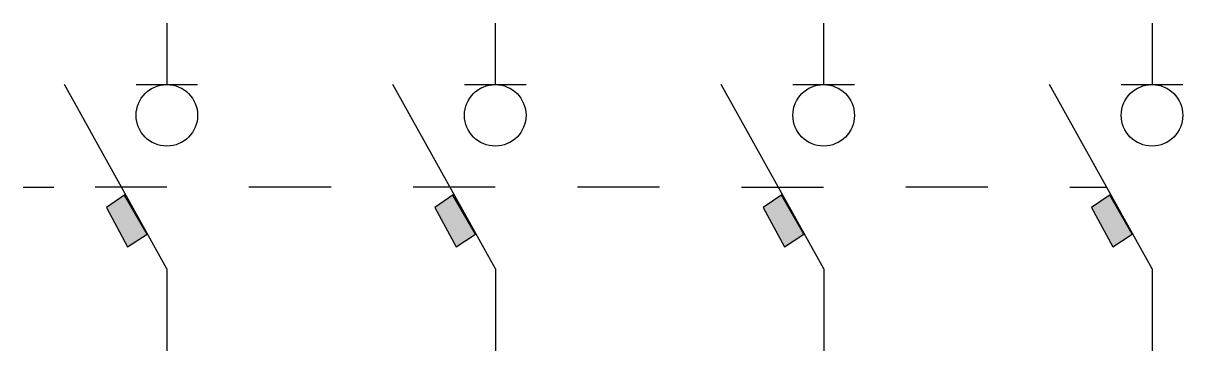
# Model space of a CAD drawing. Header units: millimetres. Extents: x -3.5 to 24.8, y -8 to 0.
import ezdxf

# ---------------------------------------------------------------- set-up
doc = ezdxf.new("R2010")
doc.units = ezdxf.units.MM
doc.layers.add('EPLAN300', color=5, linetype='Continuous', lineweight=25)

msp = doc.modelspace()

# ---------------------------------------------------------------- hatches: boundary and pattern name
at = {"layer": 'EPLAN300', "lineweight": 25, "ltscale": 4}
for points in [[(-1.022, -4.193), (-1.471, -4.501), (-0.955, -5.459), (-0.481, -5.151), (-1.03, -4.202)], [(6.978, -4.193), (6.529, -4.501), (7.045, -5.459), (7.519, -5.151), (6.97, -4.202)], [(14.978, -4.193), (14.529, -4.501), (15.045, -5.459), (15.519, -5.151), (14.97, -4.202)], [(22.978, -4.193), (22.529, -4.501), (23.045, -5.459), (23.519, -5.151), (22.97, -4.202)]]:
    msp.add_hatch(color=256, dxfattribs=at).paths.add_polyline_path(points, flags=0)

# ---------------------------------------------------------------- linework, layer by layer
at = {"layer": 'EPLAN300', "linetype": 'Continuous', "lineweight": 25}
for p, q in [((0, 0), (0, -1.5)), ((8, 0), (8, -1.5)), ((16, 0), (16, -1.5)), ((24, 0), (24, -1.5)), ((4, -4), (2, -4)), ((8, -4), (6, -4)), ((12, -4), (10, -4)), ((20, -4), (18, -4)), ((0.003, -5.998), (0.003, -7.998)), ((8.003, -5.998), (8.003, -7.998)), ((16.003, -5.998), (16.003, -7.998)), ((24.003, -5.998), (24.003, -7.998))]:
    msp.add_line(p, q, dxfattribs=at)
at = {"layer": 'EPLAN300', "linetype": 'Continuous', "lineweight": 25, "ltscale": 4}
for p, q in [((0.003, -5.998), (-2.497, -1.498)), ((8.003, -5.998), (5.503, -1.498)), ((16.003, -5.998), (13.503, -1.498)), ((24.003, -5.998), (21.503, -1.498)), ((-3.5, -4), (-2.75, -4)), ((0, -4), (-1.75, -4)), ((14, -4), (16, -4)), ((22, -4), (22.88, -4))]:
    msp.add_line(p, q, dxfattribs=at)
at = {"layer": 'EPLAN300', "lineweight": 25, "ltscale": 4}
for p, q in [((-0.75, -1.5), (0.75, -1.5)), ((7.25, -1.5), (8.75, -1.5)), ((15.25, -1.5), (16.75, -1.5)), ((23.25, -1.5), (24.75, -1.5))]:
    msp.add_line(p, q, dxfattribs=at)
for points in [[(-1.022, -4.193), (-1.471, -4.501), (-0.955, -5.459), (-0.481, -5.151), (-1.03, -4.202)], [(6.978, -4.193), (6.529, -4.501), (7.045, -5.459), (7.519, -5.151), (6.97, -4.202)], [(14.978, -4.193), (14.529, -4.501), (15.045, -5.459), (15.519, -5.151), (14.97, -4.202)], [(22.978, -4.193), (22.529, -4.501), (23.045, -5.459), (23.519, -5.151), (22.97, -4.202)]]:
    msp.add_lwpolyline(points, close=True, dxfattribs=at)
for centre in [(0, -2.25), (8, -2.25), (16, -2.25), (24, -2.25)]:
    msp.add_circle(centre, 0.75, dxfattribs=at)

doc.saveas('drawing.dxf')
